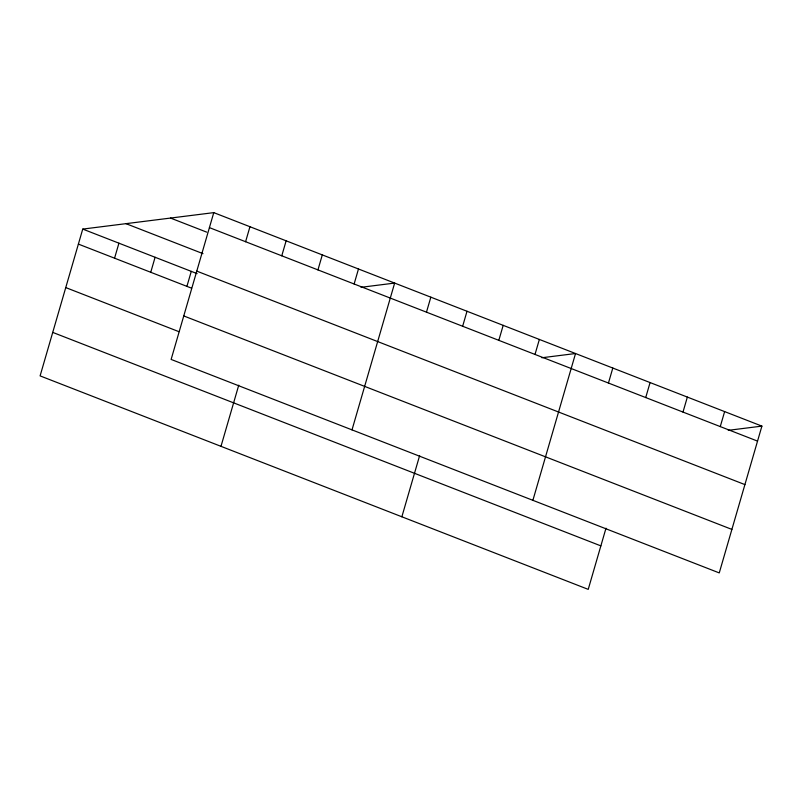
<?xml version="1.0" encoding="UTF-8"?>
<svg xmlns="http://www.w3.org/2000/svg" width="802" height="802" viewBox="0 0 802 802"><rect width="100%" height="100%" fill="white"/><g stroke="black" fill="none" stroke-linecap="round" stroke-linejoin="round"><path stroke-width="1.2" d="M213.773 212.63L171.127 359.426L719.254 572.909L761.9 426.113L213.773 212.63L82.746 229.091L40.1 375.887L588.227 589.37L606.001 528.187M114.566 258.184L118.927 243.186M150.746 272.279L155.097 257.272M186.916 286.364L191.277 271.367M245.592 241.723L249.953 226.715M220.981 446.343L238.755 385.16M281.773 255.808L286.134 240.811M317.943 269.903L322.304 254.896M354.123 283.988L358.484 268.991M352.008 429.872L394.654 283.076L361.03 287.306M426.474 312.168L430.834 297.171M401.862 516.789L419.636 455.606M462.654 326.254L467.005 311.256M498.824 340.349L503.185 325.351M535.004 354.434L539.365 339.436M532.889 500.318L575.535 353.522L541.911 357.752M608.447 383.045L612.808 368.038M645.72 397.561L650.081 382.554M682.993 412.078L687.354 397.07M720.266 426.594L724.627 411.596M728.266 430.333L761.9 426.113M209.422 227.628L757.539 441.11M170.535 218.064L206.715 232.149M125.984 223.658L203.006 253.663M196.781 271.126L744.908 484.598M82.746 229.091L197.112 273.632M78.385 244.099L191.588 288.189M183.768 315.938L731.885 529.41M65.754 287.587L178.946 331.677M52.731 332.399L600.858 545.881"/></g></svg>
